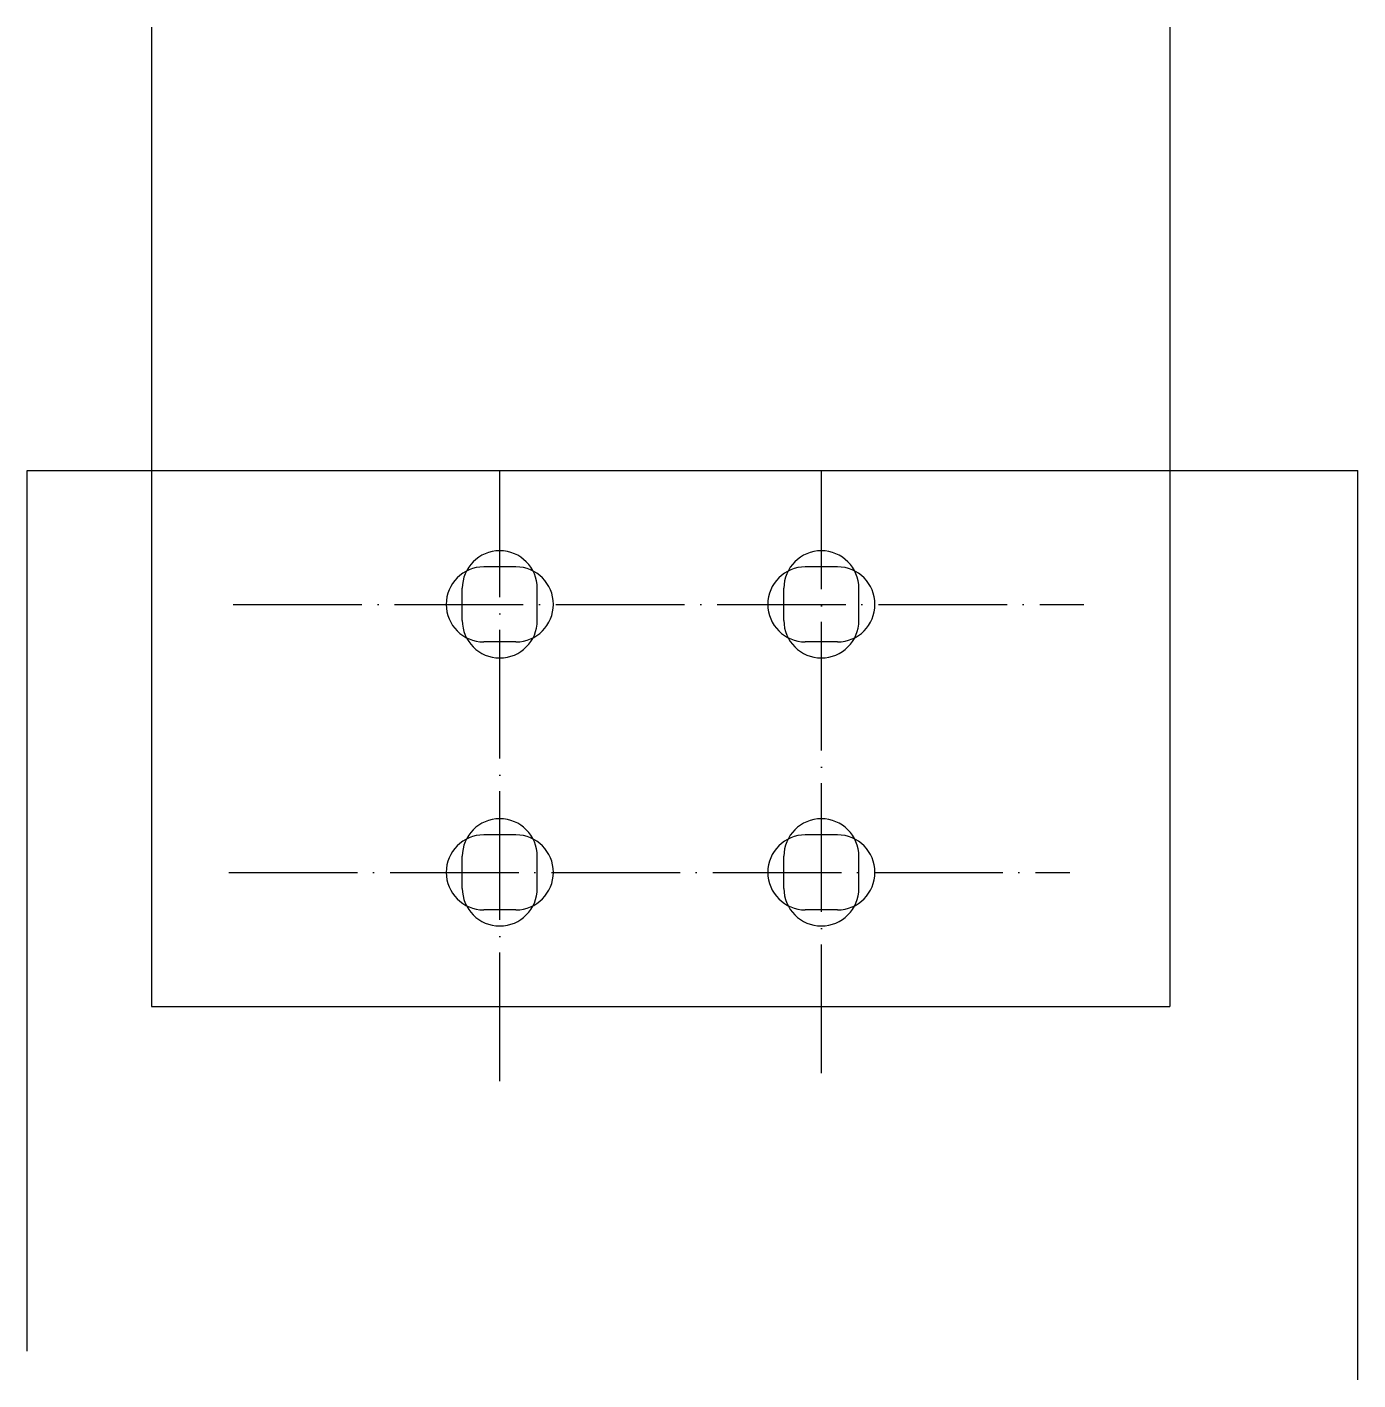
# Model space of a CAD drawing. Header units: millimetres. Extents: x 574498 to 1170950, y -60215 to -53982.
# Drawn here: x 586493.7 to 586742, y -56801.2 to -56548.8 of the extents above; entities that cross this region are included whole.
import ezdxf

# ---------------------------------------------------------------- set-up
doc = ezdxf.new("R2010")
doc.units = ezdxf.units.MM
doc.linetypes.add('ACAD_ISO04W100', pattern=[30, 24, -3, 0, -3])
doc.layers.add('01', color=7, linetype='Continuous')

msp = doc.modelspace()

# ---------------------------------------------------------------- linework, layer by layer
at = {"layer": '01', "color": 4}
for p, q in [((586516.92039, -56548.75646), (586516.92039, -56731.47872)), ((586706.92039, -56548.75646), (586706.92039, -56731.47872)), ((586493.72097, -56631.47872), (586742.02431, -56631.47872)), ((586493.72097, -56795.83699), (586493.72097, -56631.47872)), ((586742.02431, -56801.18854), (586742.02431, -56631.47872)), ((586584.92039, -56649.47872), (586578.92039, -56649.47872)), ((586644.92039, -56649.47872), (586638.92039, -56649.47872)), ((586574.92039, -56659.47872), (586574.92039, -56653.47872)), ((586588.92039, -56659.47872), (586588.92039, -56653.47872)), ((586634.92039, -56659.47872), (586634.92039, -56653.47872)), ((586648.92039, -56659.47872), (586648.92039, -56653.47872)), ((586584.92039, -56663.47872), (586578.92039, -56663.47872)), ((586644.92039, -56663.47872), (586638.92039, -56663.47872)), ((586584.92039, -56699.47872), (586578.92039, -56699.47872)), ((586644.92039, -56699.47872), (586638.92039, -56699.47872)), ((586574.92039, -56709.47872), (586574.92039, -56703.47872)), ((586588.92039, -56709.47872), (586588.92039, -56703.47872)), ((586634.92039, -56709.47872), (586634.92039, -56703.47872)), ((586648.92039, -56709.47872), (586648.92039, -56703.47872)), ((586584.92039, -56713.47872), (586578.92039, -56713.47872)), ((586644.92039, -56713.47872), (586638.92039, -56713.47872)), ((586516.92039, -56731.47872), (586706.92039, -56731.47872))]:
    msp.add_line(p, q, dxfattribs=at)
at = {"layer": '01', "color": 4, "linetype": 'ACAD_ISO04W100'}
for p, q in [((586581.92039, -56745.4319), (586581.92039, -56631.47872)), ((586641.92039, -56743.95812), (586641.92039, -56631.47872)), ((586532.19636, -56656.47872), (586690.91472, -56656.47872)), ((586531.384, -56706.47872), (586688.29803, -56706.47872))]:
    msp.add_line(p, q, dxfattribs=at)
at = {"layer": '01', "color": 4}
for centre, start, end in [((586581.92039, -56653.47872), 0, 180), ((586641.92039, -56653.47872), 0, 180), ((586578.92039, -56656.47872), 90, 270), ((586584.92039, -56656.47872), 270, 90), ((586638.92039, -56656.47872), 90, 270), ((586644.92039, -56656.47872), 270, 90), ((586581.92039, -56659.47872), 180, 0), ((586641.92039, -56659.47872), 180, 0), ((586581.92039, -56703.47872), 0, 180), ((586641.92039, -56703.47872), 0, 180), ((586578.92039, -56706.47872), 90, 270), ((586584.92039, -56706.47872), 270, 90), ((586638.92039, -56706.47872), 90, 270), ((586644.92039, -56706.47872), 270, 90), ((586581.92039, -56709.47872), 180, 0), ((586641.92039, -56709.47872), 180, 0)]:
    msp.add_arc(centre, 7, start, end, dxfattribs=at)

doc.saveas('drawing.dxf')
